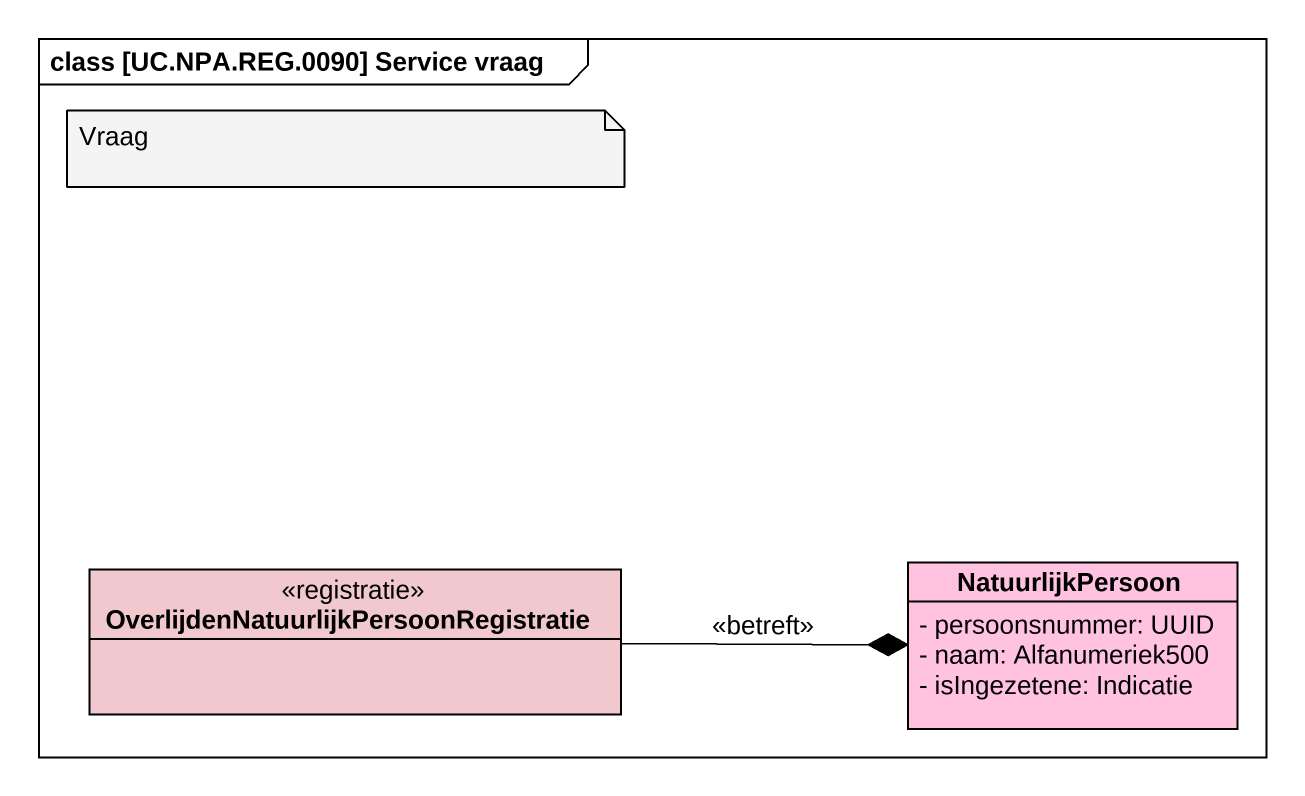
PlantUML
@startuml
mainframe class [UC.NPA.REG.0090] Service vraag
hide circle
hide empty members
skinparam classAttributeIconSize 0
class "OverlijdenNatuurlijkPersoonRegistratie" as OverlijdenNatuurlijkPersoonR <<registratie>> #F0C8CD
class NatuurlijkPersoon #FFC3DF {
  - persoonsnummer: UUID
  - naam: Alfanumeriek500
  - isIngezetene: Indicatie
}
OverlijdenNatuurlijkPersoonR -right-* NatuurlijkPersoon : <<betreft>>
note as N1
  Vraag
end note
@enduml
